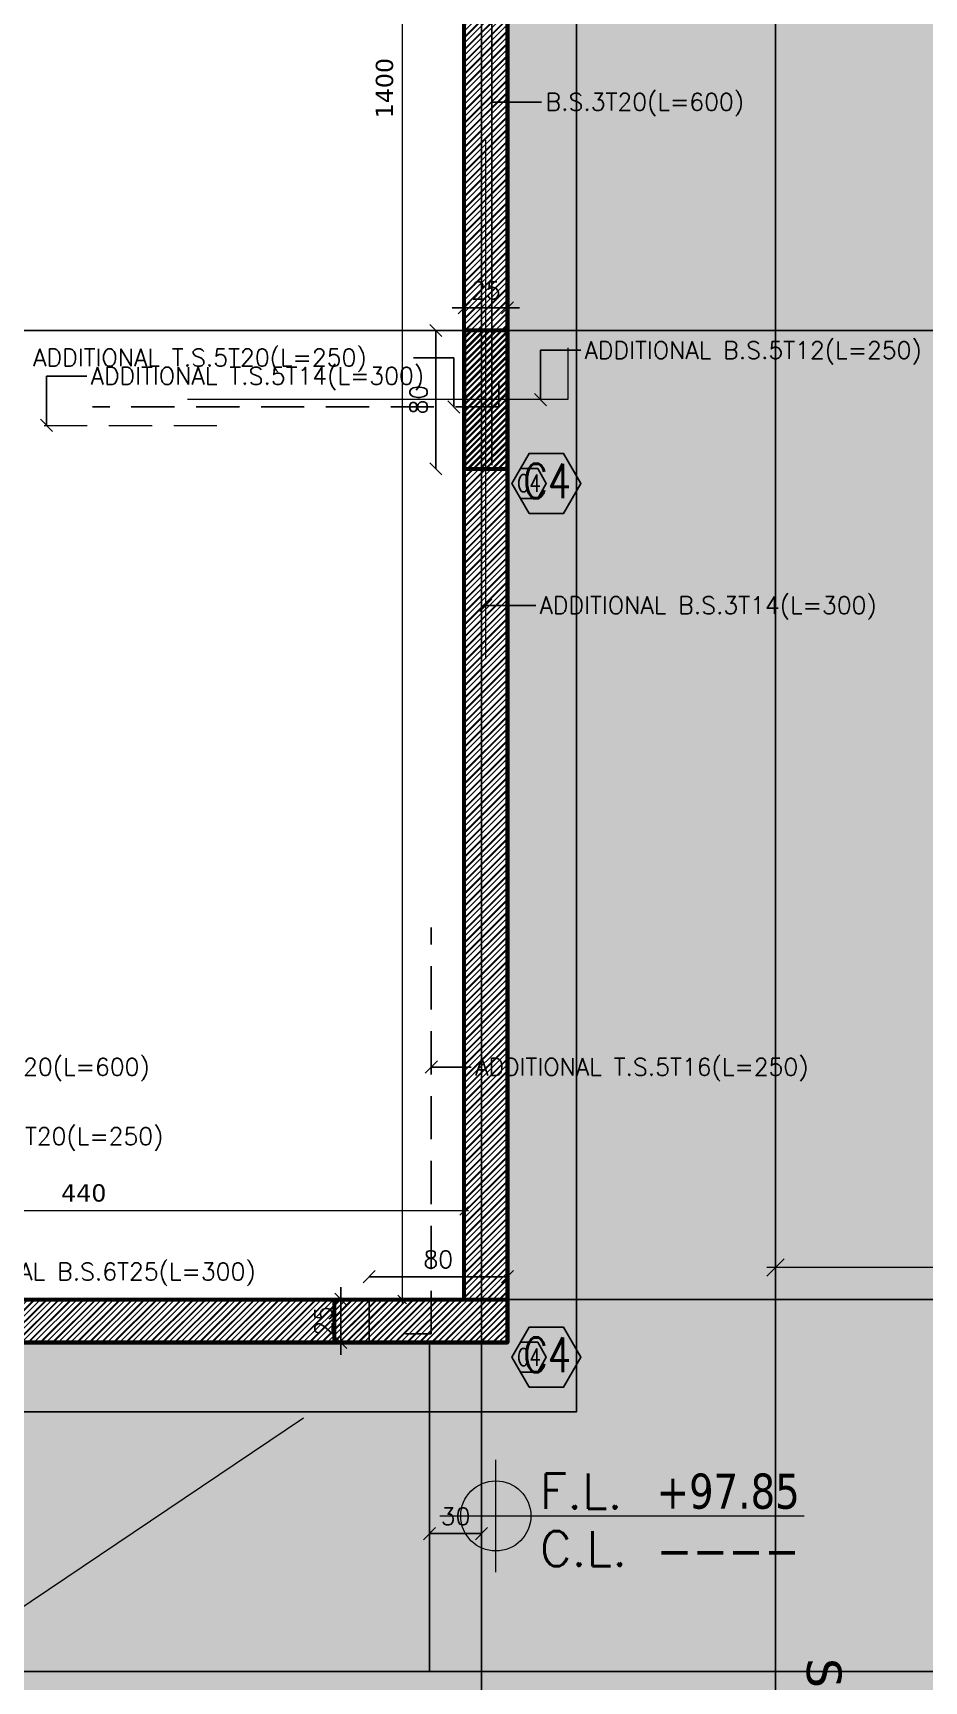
# Model space of a CAD drawing. Header units: inches. Extents: x -48 to 777, y -156 to 510.
# Drawn here: x 602.83 to 607.99, y 127.65 to 137.18 of the extents above; entities that cross this region are included whole.
import ezdxf
from ezdxf.enums import TextEntityAlignment as Align

# ---------------------------------------------------------------- set-up
doc = ezdxf.new("R2010")
doc.units = ezdxf.units.IN
doc.header["$MEASUREMENT"] = 0
doc.set_wipeout_variables(frame=1)
for name, pattern in [('ACAD_ISO10W100', [18, 12, -3, 0, -3]), ('HIDDEN', [0.375, 0.25, -0.125]), ('NUHA', [1.45, 0.75, -0.25, 0.2, -0.25])]:
    doc.linetypes.add(name, pattern=pattern)
doc.layers.get('Defpoints').update_dxf_attribs({"lineweight": 5})
for name, color, linetype, lineweight in [('A-AXIS ST', 251, 'ACAD_ISO10W100', 5), ('A-DIM', 9, 'Continuous', 5), ('A-HIDDEN', 254, 'HIDDEN', 5), ('A-LEVELS', 139, 'Continuous', 20), ('A-LIMIT LOT', 235, 'ACAD_ISO10W100', 20), ('A-PILLARS', 1, 'Continuous', 60), ('A-SIGNS1', 20, 'Continuous', 15), ('A-SIGNS2', 30, 'Continuous', 15), ('A-TEXT', 50, 'Continuous', 15), ('C-STONE', 42, 'Continuous', 30), ('H-PILLARS', 61, 'Continuous', 5), ('str-col-dimension', 6, 'Continuous', 50), ('str-raft-bottom', 1, 'Continuous', 5), ('str-raft-top', 1, 'Continuous', 5)]:
    doc.layers.add(name, color=color, linetype=linetype, lineweight=lineweight)
doc.layers.add('HH-DARK GREY', color=7, linetype='Continuous', lineweight=5, true_color=0x404040)
for name, color, linetype in [('pts pc', 7, 'Continuous'), ('Str-Axes', 8, 'Continuous'), ('str-basement2', 5, 'Continuous'), ('str-col-hatch', 8, 'Continuous'), ('str-COL-TAG-100', 1, 'Continuous'), ('str-COL-TAG-50', 7, 'Continuous'), ('str-columns', 3, 'Continuous'), ('str-raft', 5, 'Continuous'), ('str-slab-bottom-reinf.', 1, 'Continuous'), ('str-slab-top', 1, 'Continuous'), ('str-sunken-slabs', 5, 'Continuous'), ('str-walls', 5, 'Continuous')]:
    doc.layers.add(name, color=color, linetype=linetype)
doc.styles.add('2mm', font='simplex.shx', dxfattribs={"height": 0.5})
doc.styles.add('ROMAN', font='ROMANS.SHX')
doc.styles.add('ROMAND', font='verdana.ttf')
doc.styles.add('ROMANS', font='romans__.ttf', dxfattribs={"height": 0.14})
doc.dimstyles.new('M-1.100', dxfattribs={"dimtxt": 0.2, "dimasz": 0.1, "dimexe": 0.05, "dimexo": 0.05, "dimgap": 0.1, "dimtad": 1, "dimlfac": 100, "dimrnd": 0.5, "dimzin": 9, "dimdsep": 46, "dimtxsty": 'ROMAND', "dimblk": 'OBLIQUE', "dimcen": 1, "dimdle": 0.05, "dimclrd": 256, "dimclre": 256, "dimclrt": 2, "dimadec": 0, "dimazin": 0, "dimtfac": 0.666667, "dimtmove": 2, "dimatfit": 3, "dimfxl": 0.04, "dimtolj": 1, "dimtzin": 5, "dimlwd": -1, "dimlwe": -1, "dimarcsym": 0})
doc.dimstyles.new('M-1.50', dxfattribs={"dimtxt": 0.1, "dimasz": 0.05, "dimexe": 0.025, "dimexo": 0.025, "dimgap": 0.05, "dimtad": 1, "dimlfac": 100, "dimrnd": 0.5, "dimzin": 9, "dimdsep": 46, "dimtxsty": 'ROMAND', "dimblk": 'OBLIQUE', "dimcen": 1, "dimdle": 0.025, "dimclrd": 256, "dimclre": 256, "dimclrt": 2, "dimadec": 0, "dimazin": 0, "dimtfac": 0.666667, "dimtmove": 2, "dimatfit": 3, "dimfxl": 0.04, "dimtolj": 1, "dimtzin": 5, "dimlwd": -1, "dimlwe": -1, "dimarcsym": 0})
doc.dimstyles.new('structure', dxfattribs={"dimtxt": 0.1, "dimasz": 0.07, "dimexe": 0.18, "dimexo": 1, "dimgap": 0.05, "dimtad": 1, "dimdec": 1, "dimlfac": 100, "dimrnd": 0.5, "dimdsep": 46, "dimtxsty": 'ROMAN', "dimblk1": 'OBLIQUE', "dimblk2": 'OBLIQUE', "dimsah": 1, "dimcen": 0.009, "dimse1": 1, "dimse2": 1, "dimclrd": 4, "dimclre": 9, "dimclrt": 1, "dimadec": 0, "dimazin": 0, "dimtfac": 0.066667, "dimtdec": 1, "dimtix": 1, "dimtmove": 2, "dimatfit": 3, "dimldrblk": 'OBLIQUE', "dimfxl": 0.18, "dimtolj": 1, "dimarcsym": 0})
pattern_1 = [(45, (4e-09, -99), (-0.035355339, 0.035355339), [])]

# ---------------------------------------------------------------- blocks, each defined once
blk = doc.blocks.new('_Oblique')
at = {"color": 0, "linetype": 'ByBlock', "lineweight": -2}
blk.add_line((-0.5, -0.5), (0.5, 0.5), dxfattribs=at)
blk = doc.blocks.new('*D975')
at = {"layer": 'A-DIM', "transparency": 16777216}
for p, q in [((-315972.3204, -27928.4355), (-315972.3204, -27927.0179)), ((-315969.3204, -27928.4355), (-315969.3204, -27927.0179)), ((-315969.2704, -27927.0679), (-315972.3704, -27927.0679))]:
    blk.add_line(p, q, dxfattribs=at)
at = {"layer": 'Defpoints', "color": 0, "transparency": 16777216}
for p in [(-315972.3204, -27927.0679), (-315972.3204, -27928.4855), (-315969.3204, -27928.4855)]:
    blk.add_point(p, dxfattribs=at)
at = {"layer": 'A-DIM', "transparency": 16777216, "xscale": 0.1, "yscale": 0.1, "zscale": 0.1, "rotation": 180}
blk.add_blockref('_Oblique', (-315972.3204, -27927.0679), dxfattribs=at)
at = {"layer": 'A-DIM', "transparency": 16777216, "xscale": 0.1, "yscale": 0.1, "zscale": 0.1}
blk.add_blockref('_Oblique', (-315969.3204, -27927.0679), dxfattribs=at)
at = {"layer": 'A-DIM', "color": 2, "transparency": 16777216, "insert": (-315970.8204, -27926.8637), "char_height": 0.2, "attachment_point": 5, "style": 'ROMAND'}
blk.add_mtext('\\A1;300', dxfattribs=at)
blk = doc.blocks.new('*D1124')
at = {"layer": 'A-DIM', "transparency": 16777216}
for p, q in [((605.3018, 143.8569), (604.9435, 143.8569)), ((604.9685, 143.8819), (604.9685, 129.8319)), ((605.3018, 129.8569), (604.9435, 129.8569))]:
    blk.add_line(p, q, dxfattribs=at)
at = {"layer": 'Defpoints', "color": 0, "transparency": 16777216}
for p in [(605.3268, 143.8569), (604.9685, 129.8569), (605.3268, 129.8569)]:
    blk.add_point(p, dxfattribs=at)
at = {"layer": 'A-DIM', "transparency": 16777216, "xscale": 0.05, "yscale": 0.05, "zscale": 0.05}
for p, rotation in [((604.9685, 143.8569), 90), ((604.9685, 129.8569), 270)]:
    blk.add_blockref('_Oblique', p, dxfattribs=dict(at, rotation=rotation))
at = {"layer": 'A-DIM', "color": 2, "transparency": 16777216, "insert": (604.8665, 136.8569), "char_height": 0.1, "attachment_point": 5, "rotation": 90, "style": 'ROMAND'}
blk.add_mtext('\\A1;1400', dxfattribs=at)
blk = doc.blocks.new('*D1125')
at = {"layer": 'A-DIM', "transparency": 16777216}
for p, q in [((605.3518, 130.3692), (600.9018, 130.3692)), ((600.9268, 129.8819), (600.9268, 130.3942)), ((605.3268, 129.8819), (605.3268, 130.3942))]:
    blk.add_line(p, q, dxfattribs=at)
at = {"layer": 'Defpoints', "color": 0, "transparency": 16777216}
for p in [(600.9268, 130.3692), (600.9268, 129.8569), (605.3268, 129.8569)]:
    blk.add_point(p, dxfattribs=at)
at = {"layer": 'A-DIM', "transparency": 16777216, "xscale": 0.05, "yscale": 0.05, "zscale": 0.05, "rotation": 180}
blk.add_blockref('_Oblique', (600.9268, 130.3692), dxfattribs=at)
at = {"layer": 'A-DIM', "transparency": 16777216, "xscale": 0.05, "yscale": 0.05, "zscale": 0.05}
blk.add_blockref('_Oblique', (605.3268, 130.3692), dxfattribs=at)
at = {"layer": 'A-DIM', "color": 2, "transparency": 16777216, "insert": (603.1268, 130.4712), "char_height": 0.1, "attachment_point": 5, "style": 'ROMAND'}
blk.add_mtext('\\A1;440', dxfattribs=at)
blk = doc.blocks.new('*D1114')
at = {"layer": 'A-DIM', "transparency": 16777216}
for p, q in [((604.3975, 129.1708), (602.5754, 127.9444)), ((601.4525, 127.1886), (602.2141, 127.7013))]:
    blk.add_line(p, q, dxfattribs=at)
at = {"layer": 'Defpoints', "color": 0, "transparency": 16777216}
for p in [(604.3768, 129.1569), (601.4732, 127.2026)]:
    blk.add_point(p, dxfattribs=at)
at = {"layer": 'A-DIM', "transparency": 16777216, "xscale": 0.05, "yscale": 0.05, "zscale": 0.05, "rotation": 213.9430443008612}
blk.add_blockref('_Oblique', (601.4732, 127.2026), dxfattribs=at)
at = {"layer": 'A-DIM', "color": 2, "transparency": 16777216, "insert": (602.4006, 127.8142), "char_height": 0.1, "attachment_point": 5, "rotation": 33.94304, "style": 'ROMAND'}
blk.add_mtext('\\A1;R350', dxfattribs=at)
blk = doc.blocks.new('GXFHGCGFCD')
at = {"layer": 'A-SIGNS1', "linetype": 'NUHA'}
h = blk.add_hatch(color=256, dxfattribs=at)
h.paths.add_polyline_path([(90.3819, 61.3301), (90.3819, 61.1701), (90.5419, 61.1701, 0.414214)])
h.paths.add_polyline_path([(90.3819, 61.1701), (90.2219, 61.1701, 0.414214), (90.3819, 61.0101)])
at = {"layer": 'A-SIGNS1'}
for p, q in [((90.3819, 60.9141), (90.3819, 61.4261)), ((90.1259, 61.1701), (91.7898, 61.1701))]:
    blk.add_line(p, q, dxfattribs=at)
blk.add_circle((90.3819, 61.1701), 0.16, dxfattribs=at)
blk = doc.blocks.new('DGXFHXFGDFD')
at = {"layer": 'A-SIGNS1'}
blk.add_blockref('GXFHGCGFCD', (0, 0), dxfattribs=at)
at = {"layer": 'A-SIGNS2', "linetype": 'NUHA', "style": 'ROMANS'}
for s, p in [('F.L.', (90.5835, 61.2031)), ('C.L.', (90.5835, 60.9413))]:
    blk.add_text(s, height=0.16, dxfattribs=at).set_placement(p)
at = {"layer": 'A-SIGNS2', "style": 'ROMANS', "width": 0.910135, "flags": 4}
for tag, p, p2 in [('NIV.FINI', (91.1159, 61.2031), (91.7898, 61.2031)), ('NIV.BETON', (91.1159, 60.9413), (91.7898, 60.9413))]:
    blk.add_attdef(tag, text='', height=0.16, dxfattribs=at).set_placement(p, p2, align=Align.FIT)
blk = doc.blocks.new('AXIS')
at = {"layer": 'A-AXIS ST', "ltscale": 0.1}
for p, q in [((649.91853, 296.91777), (649.91853, 336.01919)), ((651.61853, 296.91777), (651.61853, 336.01919)), ((657.61853, 310.66777), (627.81853, 310.66777)), ((657.61853, 305.06777), (627.81853, 305.06777)), ((657.61853, 302.91777), (627.81853, 302.91777))]:
    blk.add_line(p, q, dxfattribs=at)
blk = doc.blocks.new('tags')
at = {"layer": 'str-COL-TAG-100', "color": 2}
blk.add_lwpolyline([(0.125, -0.2616), (0.325, -0.2616), (0.425, -0.0884), (0.325, 0.0848), (0.125, 0.0848), (0.025, -0.0884)], close=True, dxfattribs=at)
at = {"layer": 'str-COL-TAG-50', "color": 2}
blk.add_lwpolyline([(0.075, -0.175), (0.175, -0.175), (0.225, -0.0884), (0.175, -0.0018), (0.075, -0.0018), (0.025, -0.0884)], close=True, dxfattribs=at)
at = {"layer": 'str-COL-TAG-100', "color": 1, "style": 'ROMANS', "width": 0.699426}
blk.add_attdef('NUMBER', text='', height=0.2, dxfattribs=at).set_placement((0.0918, -0.1741), (0.3679, -0.1741), align=Align.FIT)
at = {"layer": 'str-COL-TAG-50', "color": 1, "style": 'ROMANS', "width": 0.697102}
blk.add_attdef('NUMBER', text='', height=0.1, dxfattribs=at).set_placement((0.0562, -0.1375), (0.1938, -0.1375), align=Align.FIT)
blk = doc.blocks.new('*D1876')
at = {"layer": 'Defpoints', "color": 0, "transparency": 16777216}
for p in [(604.6131, 129.8569), (604.7768, 129.8569), (604.7768, 129.6069)]:
    blk.add_point(p, dxfattribs=at)
at = {"layer": 'str-col-dimension', "color": 4, "lineweight": -2, "transparency": 16777216}
for p, q in [((604.6131, 129.8569), (604.6131, 129.9269)), ((604.6131, 129.6069), (604.6131, 129.8569)), ((604.6131, 129.6069), (604.6131, 129.5369))]:
    blk.add_line(p, q, dxfattribs=at)
at = {"layer": 'str-col-dimension', "color": 4, "lineweight": -2, "transparency": 16777216, "xscale": 0.07, "yscale": 0.07, "zscale": 0.07}
for p, rotation in [((604.6131, 129.8569), 270), ((604.6131, 129.6069), 90)]:
    blk.add_blockref('_Oblique', p, dxfattribs=dict(at, rotation=rotation))
at = {"layer": 'str-col-dimension', "color": 1, "transparency": 16777216, "insert": (604.5131, 129.7319), "char_height": 0.1, "attachment_point": 5, "rotation": 90, "style": 'ROMAN'}
blk.add_mtext('\\A1;25', dxfattribs=at)
blk = doc.blocks.new('*D1877')
at = {"layer": 'Defpoints', "color": 0, "transparency": 16777216}
for p in [(605.5768, 129.9877), (604.7768, 129.8569), (605.5768, 129.8569)]:
    blk.add_point(p, dxfattribs=at)
at = {"layer": 'str-col-dimension', "color": 4, "lineweight": -2, "transparency": 16777216}
blk.add_line((604.7768, 129.9877), (605.5768, 129.9877), dxfattribs=at)
at = {"layer": 'str-col-dimension', "color": 4, "lineweight": -2, "transparency": 16777216, "xscale": 0.07, "yscale": 0.07, "zscale": 0.07, "rotation": 180}
blk.add_blockref('_Oblique', (604.7768, 129.9877), dxfattribs=at)
at = {"layer": 'str-col-dimension', "color": 4, "lineweight": -2, "transparency": 16777216, "xscale": 0.07, "yscale": 0.07, "zscale": 0.07}
blk.add_blockref('_Oblique', (605.5768, 129.9877), dxfattribs=at)
at = {"layer": 'str-col-dimension', "color": 1, "transparency": 16777216, "insert": (605.1768, 130.0877), "char_height": 0.1, "attachment_point": 5, "style": 'ROMAN'}
blk.add_mtext('\\A1;80', dxfattribs=at)
blk = doc.blocks.new('*D1892')
at = {"layer": 'Defpoints', "color": 0, "transparency": 16777216}
for p in [(605.1631, 135.4569), (605.3268, 135.4569), (605.3268, 134.6569)]:
    blk.add_point(p, dxfattribs=at)
at = {"layer": 'str-col-dimension', "color": 4, "lineweight": -2, "transparency": 16777216}
blk.add_line((605.1631, 134.6569), (605.1631, 135.4569), dxfattribs=at)
at = {"layer": 'str-col-dimension', "color": 4, "lineweight": -2, "transparency": 16777216, "xscale": 0.07, "yscale": 0.07, "zscale": 0.07}
for p, rotation in [((605.1631, 135.4569), 90), ((605.1631, 134.6569), 270)]:
    blk.add_blockref('_Oblique', p, dxfattribs=dict(at, rotation=rotation))
at = {"layer": 'str-col-dimension', "color": 1, "transparency": 16777216, "insert": (605.0631, 135.0569), "char_height": 0.1, "attachment_point": 5, "rotation": 90, "style": 'ROMAN'}
blk.add_mtext('\\A1;80', dxfattribs=at)
blk = doc.blocks.new('*D1893')
at = {"layer": 'Defpoints', "color": 0, "transparency": 16777216}
for p in [(605.5768, 135.5877), (605.3268, 135.4569), (605.5768, 135.4569)]:
    blk.add_point(p, dxfattribs=at)
at = {"layer": 'str-col-dimension', "color": 4, "lineweight": -2, "transparency": 16777216}
for p, q in [((605.3268, 135.5877), (605.2568, 135.5877)), ((605.3268, 135.5877), (605.5768, 135.5877)), ((605.5768, 135.5877), (605.6468, 135.5877))]:
    blk.add_line(p, q, dxfattribs=at)
at = {"layer": 'str-col-dimension', "color": 4, "lineweight": -2, "transparency": 16777216, "xscale": 0.07, "yscale": 0.07, "zscale": 0.07}
blk.add_blockref('_Oblique', (605.3268, 135.5877), dxfattribs=at)
at = {"layer": 'str-col-dimension', "color": 4, "lineweight": -2, "transparency": 16777216, "xscale": 0.07, "yscale": 0.07, "zscale": 0.07, "rotation": 180}
blk.add_blockref('_Oblique', (605.5768, 135.5877), dxfattribs=at)
at = {"layer": 'str-col-dimension', "color": 1, "transparency": 16777216, "insert": (605.4518, 135.6877), "char_height": 0.1, "attachment_point": 5, "style": 'ROMAN'}
blk.add_mtext('\\A1;25', dxfattribs=at)
blk = doc.blocks.new('*D1962')
at = {"layer": 'Defpoints', "color": 0, "transparency": 16777216}
for p in [(605.1268, 128.5029), (605.4268, 128.5029), (605.4268, 128.5029)]:
    blk.add_point(p, dxfattribs=at)
at = {"layer": 'str-sunken-slabs', "color": 4, "lineweight": -2, "transparency": 16777216}
blk.add_line((605.1268, 128.5029), (605.4268, 128.5029), dxfattribs=at)
at = {"layer": 'str-sunken-slabs', "color": 4, "lineweight": -2, "transparency": 16777216, "xscale": 0.07, "yscale": 0.07, "zscale": 0.07, "rotation": 180}
blk.add_blockref('_Oblique', (605.1268, 128.5029), dxfattribs=at)
at = {"layer": 'str-sunken-slabs', "color": 4, "lineweight": -2, "transparency": 16777216, "xscale": 0.07, "yscale": 0.07, "zscale": 0.07}
blk.add_blockref('_Oblique', (605.4268, 128.5029), dxfattribs=at)
at = {"layer": 'str-sunken-slabs', "color": 1, "transparency": 16777216, "insert": (605.2768, 128.6029), "char_height": 0.1, "attachment_point": 5, "style": 'ROMAN'}
blk.add_mtext('\\A1;30', dxfattribs=at)
blk = doc.blocks.new('LOT 688  TOPOGRAPHIC PLAN')
at = {"layer": 'A-LEVELS', "linetype": 'Continuous'}
for points in [[(-315976.96481, -27927.56895), (-315976.39276, -27927.36561), (-315975.82575, -27927.19251), (-315975.55321, -27927.08053), (-315975.29723, -27926.9298), (-315975.06624, -27926.7423), (-315974.86866, -27926.52004), (-315974.71016, -27926.26563), (-315974.58718, -27925.98375), (-315974.42586, -27925.35813), (-315974.34089, -27924.68417), (-315974.22468, -27923.35521), (-315974.1058, -27922.7822), (-315974.01199, -27922.5365), (-315973.88797, -27922.32483), (-315973.72825, -27922.15233), (-315973.52737, -27922.0241), (-315973.28144, -27921.94472), (-315972.99924, -27921.91432), (-315972.6955, -27921.93092), (-315972.38498, -27921.99255), (-315972.08244, -27922.09725), (-315971.80264, -27922.24303), (-315971.55993, -27922.42779), (-315971.35728, -27922.646)], [(-315973.15746, -27929.57807), (-315972.94757, -27929.42253), (-315972.74596, -27929.3658), (-315972.55489, -27929.42407), (-315972.37302, -27929.58589)]]:
    blk.add_lwpolyline(points, dxfattribs=at)
at = {"layer": 'pts pc', "linetype": 'Continuous'}
for points in [[(-315975.42011, -27926.12263), (-315976.13089, -27926.82583)], [(-315975.4239, -27926.82962), (-315976.1271, -27926.11884)], [(-315972.10526, -27926.3454), (-315972.81604, -27927.0486)], [(-315972.10905, -27927.05239), (-315972.81225, -27926.34161)], [(-315975.65538, -27927.29139), (-315976.36616, -27927.99459)], [(-315975.65917, -27927.99838), (-315976.36237, -27927.2876)]]:
    blk.add_lwpolyline(points, dxfattribs=at)
at = {"layer": 'pts pc', "color": 1, "char_height": 0.5, "attachment_point": 1, "rotation": 359.692852, "style": '2mm'}
for s, insert, width in [('\\Fsimplex.shx;\\W1.0000000000;\\T1.0000000000;\\o\\l94.303', (-315975.27417, -27926.22692), 3.0714286), ('\\Fsimplex.shx;\\W1.0000000000;\\T1.0000000000;\\o\\l93.182', (-315971.95932, -27926.44969), 2.9761905), ('\\Fsimplex.shx;\\W1.0000000000;\\T1.0000000000;\\o\\l93.830', (-315975.50944, -27927.39567), 3.0714286), ('\\Fsimplex.shx;\\W1.0000000000;\\T1.0000000000;\\o\\l93.657', (-315978.74015, -27928.63837), 3.0714286)]:
    blk.add_mtext(s, dxfattribs=dict(at, insert=insert, width=width))
at = {"linetype": 'Continuous'}
blk.add_wipeout([(-315996.80172, -27893.57917), (-315969.32038, -27896.23659), (-315969.32038, -27930.53073), (-315964.08799, -27936.87852), (-315964.6636, -27941.43051), (-315970.22923, -27937.16678), (-315985.1164, -27950.2257)], dxfattribs=at).dxf.layer = 'A-LIMIT LOT'
at = {"layer": 'A-HIDDEN', "linetype": 'ACAD_ISO10W100', "ltscale": 0.05}
blk.add_lwpolyline([(-315992.30527, -27900.52725), (-315983.21966, -27944.57125), (-315970.69258, -27933.58259), (-315972.32038, -27931.60779), (-315972.32038, -27902.3323)], close=True, dxfattribs=at)
at = {"layer": 'A-TEXT', "insert": (-315971.93834, -27929.32373, 93), "char_height": 0.2, "width": 7.1807633, "attachment_point": 1, "rotation": 270, "style": 'ROMAND'}
blk.add_mtext('SETBACK LIMIT', dxfattribs=at)
at = {"layer": 'A-DIM'}
dim = blk.add_aligned_dim(p1=(-315969.32038, -27928.48546), p2=(-315972.32038, -27928.48546), distance=-1.41759, dimstyle='M-1.100', dxfattribs=at)
dim.commit()
dim.dimension.update_dxf_attribs({"geometry": '*D975', "text_midpoint": (-315970.82038, -27926.86371)})

msp = doc.modelspace()

# ---------------------------------------------------------------- block references
at = {"layer": 'A-TEXT'}
msp.add_blockref('LOT 688  TOPOGRAPHIC PLAN', (316579.44716, 28057.10823), dxfattribs=at)

# ---------------------------------------------------------------- next in the draw order: hatches: boundary and pattern name
at = {"layer": 'H-PILLARS'}
h = msp.add_hatch(dxfattribs=at)
h.set_pattern_fill('ANSI31', color=256, scale=0.2, angle=90)
h.set_pattern_definition([(135, (-143.491753, -175.210882), (-0.0176776695, -0.0176776695), [])])
edge = h.paths.add_edge_path()
edge.add_line((600.92678, 129.60688), (600.92678, 129.15688))
edge.add_arc((604.37678, 129.15688), 3.45, 180, 270)
edge.add_line((604.37678, 125.70688), (610.77962, 125.70688))
edge.add_line((610.77962, 125.70688), (610.07678, 126.55955))
edge.add_line((610.07678, 126.55955), (610.07678, 160.87647))
edge.add_line((610.07678, 160.87647), (609.87678, 160.89581))
edge.add_line((609.87678, 160.89581), (609.87678, 126.48774))
edge.add_line((609.87678, 126.48774), (610.35557, 125.90688))
edge.add_line((610.35557, 125.90688), (604.37678, 125.90688))
edge.add_arc((604.37678, 129.15688), 3.25, 180, 270, ccw=False)
edge.add_line((601.12678, 129.15688), (601.12678, 129.60688))
edge.add_line((601.12678, 129.60688), (600.92678, 129.60688))
h = msp.add_hatch(dxfattribs=at)
h.set_pattern_fill('ANSI31', color=256, scale=0.2)
h.paths.add_polyline_path([(589.72677, 154.80868), (589.72677, 155.05861), (603.56644, 155.05831), (603.57678, 154.90847), (605.42678, 154.90827), (605.42678, 147.60861), (607.12678, 147.60861), (607.12678, 143.05688), (605.57678, 143.05688), (605.57678, 129.60688), (600.92678, 129.60688), (600.92678, 129.85688), (605.32678, 129.85688), (605.32678, 143.30688), (606.87678, 143.30688), (606.87678, 147.35845), (605.17678, 147.35845), (605.17685, 154.65849), (603.32679, 154.65851), (603.32678, 154.80842)])
at = {"layer": 'H-PILLARS', "linetype": 'Continuous'}
h = msp.add_hatch(dxfattribs=at)
h.set_pattern_fill('ANSI31', color=256, scale=0.2)
h.set_pattern_definition([(45, (54.58922, -175.36929), (-0.0176776695, 0.0176776695), [])])
h.paths.add_polyline_path([(605.32678, 134.65688), (605.57678, 134.65688), (605.57678, 135.45688), (605.32678, 135.45688)])
h = msp.add_hatch(dxfattribs=at)
h.set_pattern_fill('ANSI31', color=256, scale=0.2)
h.set_pattern_definition([(45, (54.58922, -175.21929), (-0.0176776695, 0.0176776695), [])])
h.paths.add_polyline_path([(605.57678, 129.85688), (605.57678, 129.60688), (604.57678, 129.60688), (604.57678, 129.85688)])
at = {"layer": 'HH-DARK GREY'}
h = msp.add_hatch(dxfattribs=at)
h.set_pattern_fill('EARTH', color=256, scale=2)
h.set_pattern_definition([(0, (-242.49175, -174.7109), (0.5, 0.5), [0.5, -0.5]), (0, (-242.49175, -174.5234), (0.5, 0.5), [0.5, -0.5]), (0, (-242.49175, -174.3359), (0.5, 0.5), [0.5, -0.5]), (90, (-242.42925, -174.2734), (-0.5, 0.5), [0.5, -0.5]), (90, (-242.24175, -174.2734), (-0.5, 0.5), [0.5, -0.5]), (90, (-242.05425, -174.2734), (-0.5, 0.5), [0.5, -0.5])])
edge = h.paths.add_edge_path()
edge.add_line((589.47678, 155.05845), (589.47678, 148.30845))
edge.add_line((589.47678, 148.30845), (589.97678, 148.30845))
edge.add_line((589.97678, 148.30845), (589.97678, 143.05688))
edge.add_line((589.97678, 143.05688), (592.77678, 143.05688))
edge.add_line((592.77678, 143.05688), (592.77678, 129.60688))
edge.add_line((592.77678, 129.60688), (597.22678, 129.60688))
edge.add_line((597.22678, 129.60688), (597.22678, 125.90688))
edge.add_line((597.22678, 125.90688), (590.66159, 125.90688))
edge.add_line((590.66159, 125.90688), (582.9059, 163.50387))
edge.add_line((582.9059, 163.50387), (609.87678, 160.89581))
edge.add_line((609.87678, 160.89581), (609.87678, 126.48774))
edge.add_line((609.87678, 126.48774), (610.35557, 125.90688))
edge.add_line((610.35557, 125.90688), (604.37678, 125.90688))
edge.add_arc((604.37678, 129.15688), 3.25, 180, 270, ccw=False)
edge.add_line((601.12678, 129.15688), (601.12678, 129.60688))
edge.add_line((601.12678, 129.60688), (605.57678, 129.60688))
edge.add_line((605.57678, 129.60688), (605.57678, 143.05688))
edge.add_line((605.57678, 143.05688), (607.12678, 143.05688))
edge.add_line((607.12678, 143.05688), (607.12678, 147.60861))
edge.add_line((607.12678, 147.60861), (605.42678, 147.60861))
edge.add_line((605.42678, 147.60861), (605.4268, 154.90849))
edge.add_line((605.4268, 154.90849), (603.57164, 154.90845))
edge.add_line((603.57164, 154.90845), (603.57158, 155.05832))
edge.add_line((603.57158, 155.05832), (589.47678, 155.05853))
edge.add_line((589.47678, 155.05853), (589.47678, 154.98002))
edge.add_line((589.47678, 154.98002), (589.47678, 155.05845))
h = msp.add_hatch(dxfattribs=at)
h.set_pattern_fill('AR-HBONE', color=256, scale=0.1)
h.set_pattern_definition([(45, (594, -4e-14), (4e-17, 0.5656854), [1.2, -0.4]), (135, (594.28284, 0.28284), (4e-17, 0.5656854), [1.2, -0.4])])
edge = h.paths.add_edge_path()
edge.add_line((600.87678, 129.15688), (600.87678, 129.65688))
edge.add_line((600.87678, 129.65688), (597.47678, 129.65688))
edge.add_line((597.47678, 129.65688), (597.47678, 125.65688))
edge.add_line((597.47678, 125.65688), (590.61105, 125.65688))
edge.add_line((590.61105, 125.65688), (594.4256, 107.16525))
edge.add_line((594.4256, 107.16525), (604.70094, 116.17871))
edge.add_arc((609.21052, 120.135), 5.99904, 131.596573, 221.260764, ccw=False)
edge.add_line((605.22787, 124.62131), (606.40842, 125.65688))
edge.add_line((606.40842, 125.65688), (604.37678, 125.65688))
edge.add_arc((604.37678, 129.15688), 3.5, 179.999981, 270.000019, ccw=False)
at = {"layer": 'str-col-hatch'}
h = msp.add_hatch(dxfattribs=at)
h.set_pattern_fill('ANSI31', color=256, scale=0.4)
h.set_pattern_definition([(45, (-90.80302, 83.947635), (-0.035355339, 0.035355339), [])])
h.paths.add_polyline_path([(605.32678, 135.45688), (605.32678, 134.65688), (605.57678, 134.65688), (605.57678, 135.45688)])
h = msp.add_hatch(dxfattribs=at)
h.set_pattern_fill('ANSI31', color=256, scale=0.4)
h.set_pattern_definition([(45, (-90.80302, 78.897635), (-0.035355339, 0.035355339), [])])
h.paths.add_polyline_path([(604.77678, 129.85688), (604.77678, 129.60688), (605.57678, 129.60688), (605.57678, 129.85688)])
at = {"layer": 'str-walls'}
h = msp.add_hatch(dxfattribs=at)
h.set_pattern_fill('ANSI31', color=8, scale=0.4)
h.set_pattern_definition(pattern_1)
edge = h.paths.add_edge_path()
edge.add_line((600.92678, 129.60688), (600.92678, 129.15688))
edge.add_arc((604.37678, 129.15688), 3.45, 180, 270)
edge.add_line((604.37678, 125.70688), (610.77962, 125.70688))
edge.add_line((610.77962, 125.70688), (610.07678, 126.55955))
edge.add_line((610.07678, 126.55955), (610.07678, 160.87647))
edge.add_line((610.07678, 160.87647), (609.87678, 160.89581))
edge.add_line((609.87678, 160.89581), (609.87678, 126.48774))
edge.add_line((609.87678, 126.48774), (610.35557, 125.90688))
edge.add_line((610.35557, 125.90688), (604.37678, 125.90688))
edge.add_arc((604.37678, 129.15688), 3.25, 180, 270, ccw=False)
edge.add_line((601.12678, 129.15688), (601.12678, 129.60688))
edge.add_line((601.12678, 129.60688), (600.92678, 129.60688))
h = msp.add_hatch(dxfattribs=at)
h.set_pattern_fill('ANSI31', color=8, scale=0.4)
h.set_pattern_definition(pattern_1)
h.paths.add_polyline_path([(604.77678, 129.60688), (604.77678, 129.85688), (601.72678, 129.85688), (601.72678, 129.60688)])
h.paths.add_polyline_path([(605.57678, 134.65688), (605.32678, 134.65688), (605.32678, 129.85688), (605.57678, 129.85688)])
h.paths.add_polyline_path([(605.57678, 140.05688), (605.32678, 140.05688), (605.32678, 135.45688), (605.57678, 135.45688)])
h.paths.add_polyline_path([(605.57678, 140.85688), (605.57678, 143.05688), (605.32678, 143.05688), (605.32678, 140.85688)])
h.paths.add_polyline_path([(606.87678, 143.05688), (606.87678, 143.30688), (605.57678, 143.30688), (605.57678, 143.05688)])
h.paths.add_polyline_path([(607.12678, 146.80861), (606.87678, 146.80861), (606.87678, 143.85688), (607.12678, 143.85688)])
h.paths.add_polyline_path([(605.42678, 147.60861), (605.42678, 147.35845), (606.87678, 147.35845), (606.87678, 147.60861)])
h.paths.add_polyline_path([(605.42678, 152.40855), (605.17683, 152.40855), (605.17679, 148.55845), (605.42678, 148.55845)])
h.paths.add_polyline_path([(605.42678, 154.25831), (605.17685, 154.25831), (605.17684, 153.20855), (605.42678, 153.20855)])
h.paths.add_polyline_path([(603.32678, 155.05831), (603.32678, 154.80845), (602.52678, 154.80845), (602.52678, 155.05832), (599.57678, 155.05836), (599.57678, 154.80843), (603.32678, 154.80842), (603.32679, 154.65851), (605.17679, 154.65849), (605.17679, 154.9083), (603.57678, 154.90847), (603.56644, 155.05831)])

# ---------------------------------------------------------------- next in the draw order: linework, layer by layer
at = {"layer": 'A-PILLARS'}
for points in [[(609.87678, 160.89581), (609.87678, 126.48774), (610.35557, 125.90688), (604.37678, 125.90688, -0.4142136), (601.12678, 129.15688), (601.12678, 129.60688), (605.57678, 129.60688), (605.57678, 143.05688), (607.12678, 143.05688), (607.12678, 147.60861), (605.42678, 147.60861), (605.4268, 154.90849), (603.57164, 154.90845), (603.57158, 155.05832), (589.47678, 155.05853), (589.47678, 154.98002), (589.47678, 155.05845)], [(600.92678, 129.60688), (600.92678, 129.15688, 0.4142136), (604.37678, 125.70688), (610.77962, 125.70688), (610.07678, 126.55955), (610.07678, 160.87647), (609.87678, 160.89581), (609.87678, 126.48774), (610.35557, 125.90688), (604.37678, 125.90688, -0.4142136), (601.12678, 129.15688), (601.12678, 129.60688), (600.92678, 129.60688)]]:
    msp.add_lwpolyline(points, format="xyb", dxfattribs=at)
for points in [[(589.72677, 154.80868), (589.72677, 155.05861), (603.56644, 155.05831), (603.57678, 154.90847), (605.42678, 154.90827), (605.42678, 147.60861), (607.12678, 147.60861), (607.12678, 143.05688), (605.57678, 143.05688), (605.57678, 129.60688), (600.92678, 129.60688), (600.92678, 129.85688), (605.32678, 129.85688), (605.32678, 143.30688), (606.87678, 143.30688), (606.87678, 147.35845), (605.17678, 147.35845), (605.17685, 154.65849), (603.32679, 154.65851), (603.32678, 154.80842)], [(605.32678, 134.65688), (605.57678, 134.65688), (605.57678, 135.45688), (605.32678, 135.45688)], [(605.57678, 129.85688), (605.57678, 129.60688), (604.57678, 129.60688), (604.57678, 129.85688)]]:
    msp.add_lwpolyline(points, close=True, dxfattribs=at)
at = {"layer": 'C-STONE'}
msp.add_lwpolyline([(610.12678, 136.00688), (610.12678, 126.5775), (610.88563, 125.65688), (604.37678, 125.65688, -0.4142136), (600.87678, 129.15688), (600.87678, 129.85688), (600.92678, 129.85688)], format="xyb", dxfattribs=at)
at = {"layer": 'HH-DARK GREY'}
msp.add_lwpolyline([(605.57678, 143.05688), (607.12678, 143.05688), (607.12678, 147.60861), (605.42678, 147.60861), (605.4268, 154.80845), (605.4268, 154.80845), (605.4268, 155.05845), (589.47678, 155.05845), (589.47678, 148.30845), (589.97678, 148.30845), (589.97678, 143.05688), (592.77678, 143.05688), (592.77678, 129.60688), (597.22678, 129.60688), (597.47678, 129.60688), (597.47678, 126.95688), (601.65465, 126.95688, -0.1715835), (600.87678, 129.15688), (600.87678, 129.60688), (601.12678, 129.60688), (605.57678, 129.60688)], format="xyb", close=True, dxfattribs=at)
at = {"layer": 'Str-Axes', "ltscale": 0.1}
for p, q in [((605.42678, 122.25688), (605.42678, 161.35831)), ((607.12678, 122.25688), (607.12678, 161.35831)), ((611.62657, 135.45688), (583.32678, 135.45688)), ((611.62657, 129.85688), (583.32678, 129.85688)), ((611.62657, 127.70688), (583.32678, 127.70688))]:
    msp.add_line(p, q, dxfattribs=at)
at = {"layer": 'str-basement2'}
msp.add_lwpolyline([(589.47678, 155.05833), (589.47678, 148.30845), (589.97678, 148.30845), (589.97678, 143.05688), (592.77678, 143.05688), (592.77678, 129.60688), (605.57678, 129.60688), (605.57678, 143.05688), (607.12678, 143.05688), (607.12678, 147.60861), (605.42678, 147.60862), (605.4268, 154.65849), (606.67686, 154.65849), (606.6768, 155.05816)], close=True, dxfattribs=at)
msp.add_lwpolyline([(605.12678, 129.60688), (601.77678, 129.60688), (601.77678, 129.55688), (601.77678, 129.15688, 0.1484458), (602.21779, 127.70688), (605.12678, 127.70688)], format="xyb", close=True, dxfattribs=at)
at = {"layer": 'str-columns'}
for points in [[(605.32678, 134.65688), (605.57678, 134.65688), (605.57678, 135.45688), (605.32678, 135.45688)], [(605.57678, 129.60688), (605.57678, 129.85688), (604.77678, 129.85688), (604.77678, 129.60688)]]:
    msp.add_lwpolyline(points, close=True, dxfattribs=at)
at = {"layer": 'str-raft'}
msp.add_lwpolyline([(589.07678, 155.45833), (589.07678, 147.90845), (589.57678, 147.90845), (589.57678, 142.65688), (592.37678, 142.65688), (592.37678, 129.20688), (605.97678, 129.20688), (605.97678, 142.65688), (607.52678, 142.65688), (607.52678, 148.00861), (605.82678, 148.00862), (605.8268, 154.25849), (607.07687, 154.25849), (607.07679, 155.45815)], close=True, dxfattribs=at)
at = {"layer": 'str-raft-bottom'}
msp.add_line((605.45178, 133.55688), (605.45178, 136.55688), dxfattribs=at)
msp.add_lwpolyline([(605.92678, 135.35688), (605.92678, 135.05688), (603.72678, 135.05688)], dxfattribs=at)
at = {"layer": 'str-raft-top', "linetype": 'HIDDEN'}
msp.add_line((601.02219, 134.90823), (604.02219, 134.90823), dxfattribs=at)
at = {"layer": 'str-slab-bottom-reinf.'}
msp.add_line((605.48598, 134.67889), (605.48598, 140.67889), dxfattribs=at)
at = {"layer": 'str-slab-top', "linetype": 'HIDDEN'}
for points in [[(605.52678, 135.16423), (605.52678, 135.01423), (603.17678, 135.01423)], [(604.98679, 129.65688), (605.13679, 129.65688), (605.13679, 132.00688)]]:
    msp.add_lwpolyline(points, dxfattribs=at)
at = {"layer": 'str-walls'}
msp.add_lwpolyline([(600.92678, 129.60688), (600.92678, 129.15688, 0.4142136), (604.37678, 125.70688), (610.77962, 125.70688), (610.07678, 126.55955), (610.07678, 160.87647), (609.87678, 160.89581), (609.87678, 126.48774), (610.35557, 125.90688), (604.37678, 125.90688, -0.4142136), (601.12678, 129.15688), (601.12678, 129.60688), (600.92678, 129.60688)], format="xyb", dxfattribs=at)
msp.add_lwpolyline([(599.57678, 154.80843), (599.57678, 155.05836), (603.57678, 155.05836), (603.57678, 154.90847), (605.42678, 154.90827), (605.42678, 147.60861), (607.12678, 147.60861), (607.12678, 143.05688), (605.57678, 143.05688), (605.57678, 129.60688), (601.72678, 129.60688), (601.72678, 129.85688), (605.32678, 129.85688), (605.32678, 143.30688), (606.87678, 143.30688), (606.87678, 147.35845), (605.17678, 147.35845), (605.17685, 154.65849), (603.32679, 154.65851), (603.32678, 154.80842)], close=True, dxfattribs=at)

# ---------------------------------------------------------------- next in the draw order: block references
at = {"layer": 'A-DIM'}
msp.add_blockref('AXIS', (-44.49175, -175.21088), dxfattribs=at)
at = {"layer": 'A-SIGNS1'}
ref = msp.add_blockref('DGXFHXFGDFD', (490.97761, 51.09051), dxfattribs=dict(at, xscale=1.267200000000003, yscale=1.267200000000003, zscale=1.267200000000003))
ref.add_attrib('NIV.FINI', '+97.85', dxfattribs={"layer": 'A-SIGNS2', "height": 0.202752, "style": 'ROMAND', "width": 0.797031}).set_placement((606.43963, 128.64713), (607.2676, 128.64713), align=Align.FIT)
ref.add_attrib('NIV.BETON', '----', dxfattribs={"layer": 'A-SIGNS2', "height": 0.202752, "style": 'ROMAND', "width": 1.634557}).set_placement((606.43963, 128.31536), (607.2676, 128.31536), align=Align.FIT)
at = {"layer": 'str-columns'}
ref = msp.add_blockref('tags', (605.57678, 134.66073), dxfattribs=at)
ref.add_attrib('NUMBER', 'C4', dxfattribs={"layer": 'str-COL-TAG-50', "color": 1, "height": 0.1, "style": 'ROMANS', "width": 0.63631}).set_placement((605.63297, 134.52323), (605.77056, 134.52323), align=Align.FIT)
ref.add_attrib('NUMBER', 'C4', dxfattribs={"layer": 'str-COL-TAG-100', "color": 1, "height": 0.2, "style": 'ROMANS', "width": 0.638431}).set_placement((605.66862, 134.48667), (605.94471, 134.48667), align=Align.FIT)
ref = msp.add_blockref('tags', (605.57678, 129.61073), dxfattribs=at)
ref.add_attrib('NUMBER', 'C4', dxfattribs={"layer": 'str-COL-TAG-50', "color": 1, "height": 0.1, "style": 'ROMANS', "width": 0.63631}).set_placement((605.63297, 129.47323), (605.77056, 129.47323), align=Align.FIT)
ref.add_attrib('NUMBER', 'C4', dxfattribs={"layer": 'str-COL-TAG-100', "color": 1, "height": 0.2, "style": 'ROMANS', "width": 0.638431}).set_placement((605.66862, 129.43667), (605.94471, 129.43667), align=Align.FIT)

# ---------------------------------------------------------------- next in the draw order: texts
at = {"layer": 'str-raft-bottom', "style": 'ROMAN'}
for s, p in [('ADDITIONAL B.S.5T12(L=250)', (606.02332, 135.29268)), ('ADDITIONAL B.S.3T14(L=300)', (605.76301, 133.81862)), ('ADDITIONAL B.S.5T20(L=250)', (601.63801, 130.74922)), ('ADDITIONAL B.S.6T25(L=300)', (602.17131, 129.96768))]:
    msp.add_text(s, height=0.1, dxfattribs=at).set_placement(p)
at = {"layer": 'str-raft-top', "style": 'ROMAN'}
msp.add_text('ADDITIONAL T.S.5T14(L=300)', height=0.1, dxfattribs=at).set_placement((603.16702, 135.14403))
at = {"layer": 'str-slab-bottom-reinf.', "style": 'ROMAN'}
msp.add_text('B.S.3T20(L=600)', height=0.1, dxfattribs=at).set_placement((605.79721, 136.72773))
at = {"layer": 'str-slab-top', "style": 'ROMAN'}
for s, p in [('ADDITIONAL T.S.5T20(L=250)', (602.83472, 135.25003)), ('ADDITIONAL T.S.5T20(L=600)', (601.58016, 131.1506)), ('ADDITIONAL T.S.5T16(L=250)', (605.39018, 131.1506))]:
    msp.add_text(s, height=0.1, dxfattribs=at).set_placement(p)

# ---------------------------------------------------------------- next in the draw order: dimensions: what is measured, and where the dimension line sits
at = {"layer": 'A-DIM'}
dim = msp.add_linear_dim(base=(604.96852, 129.85688), p1=(605.32678, 143.85688), p2=(605.32678, 129.85688), angle=90, dimstyle='M-1.50', dxfattribs=at)
dim.commit()
dim.dimension.update_dxf_attribs({"geometry": '*D1124', "text_midpoint": (604.86647, 136.85688)})
dim = msp.add_linear_dim(base=(600.92678, 130.36915), p1=(605.32678, 129.85688), p2=(600.92678, 129.85688), dimstyle='M-1.50', dxfattribs=at)
dim.commit()
dim.dimension.update_dxf_attribs({"geometry": '*D1125', "text_midpoint": (603.12678, 130.4712)})
dim = msp.add_radius_dim(center=(604.37678, 129.15688), mpoint=(601.4732, 127.20259), dimstyle='M-1.50', dxfattribs=at)
dim.commit()
dim.dimension.update_dxf_attribs({"geometry": '*D1114', "text_midpoint": (602.40056, 127.81424), "dimtype": 164})
at = {"layer": 'str-col-dimension'}
for p1, p2, distance, picture, middle in [((605.32678, 135.45688), (605.57678, 135.45688), 0.13078, '*D1893', (605.45178, 135.68766)), ((605.32678, 134.65688), (605.32678, 135.45688), 0.16372, '*D1892', (605.06305, 135.05688)), ((604.77678, 129.85688), (605.57678, 129.85688), 0.13078, '*D1877', (605.17678, 130.08766)), ((604.77678, 129.60688), (604.77678, 129.85688), 0.16372, '*D1876', (604.51305, 129.73188))]:
    dim = msp.add_aligned_dim(p1=p1, p2=p2, distance=distance, dimstyle='structure', dxfattribs=at)
    dim.commit()
    dim.dimension.update_dxf_attribs({"geometry": picture, "text_midpoint": middle})
at = {"layer": 'str-sunken-slabs'}
dim = msp.add_aligned_dim(p1=(605.12678, 128.50289), p2=(605.42678, 128.50289), distance=0, dimstyle='structure', override={"dimfxl": 0.04}, dxfattribs=at)
dim.commit()
dim.dimension.update_dxf_attribs({"geometry": '*D1962', "text_midpoint": (605.27678, 128.60289)})

# ---------------------------------------------------------------- next in the draw order: leaders
at = {"layer": 'str-raft-bottom'}
for points, override in [([(605.76794, 135.05688), (605.76794, 135.34181), (606.00086, 135.34181)], {"dimgap": 0.05, "dimtad": 0, "dimfxl": 0.04, "dimfxlon": 1}), ([(605.45178, 133.86774), (605.74055, 133.86774)], {"dimgap": 0.05, "dimtad": 0})]:
    msp.add_leader(points, dimstyle='structure', override=override, dxfattribs=at)
at = {"layer": 'str-raft-top'}
msp.add_leader([(602.91164, 134.90823), (602.91164, 135.19316), (603.14456, 135.19316)], dimstyle='structure', override={"dimgap": 0.05, "dimtad": 0, "dimfxl": 0.04, "dimfxlon": 1}, dxfattribs=at)
at = {"layer": 'str-slab-bottom-reinf.'}
msp.add_leader([(605.48598, 136.77686), (605.77475, 136.77686)], dimstyle='structure', override={"dimgap": 0.05, "dimtad": 0}, dxfattribs=at)
at = {"layer": 'str-slab-top'}
for points, override in [([(605.26629, 135.01423), (605.26629, 135.29916), (605.03336, 135.29916)], {"dimgap": 0.05, "dimtad": 0, "dimfxl": 0.04, "dimfxlon": 1}), ([(605.13679, 131.19972), (605.36772, 131.19972)], {"dimgap": 0.05, "dimtad": 0})]:
    msp.add_leader(points, dimstyle='structure', override=override, dxfattribs=at)

doc.saveas('drawing.dxf')
